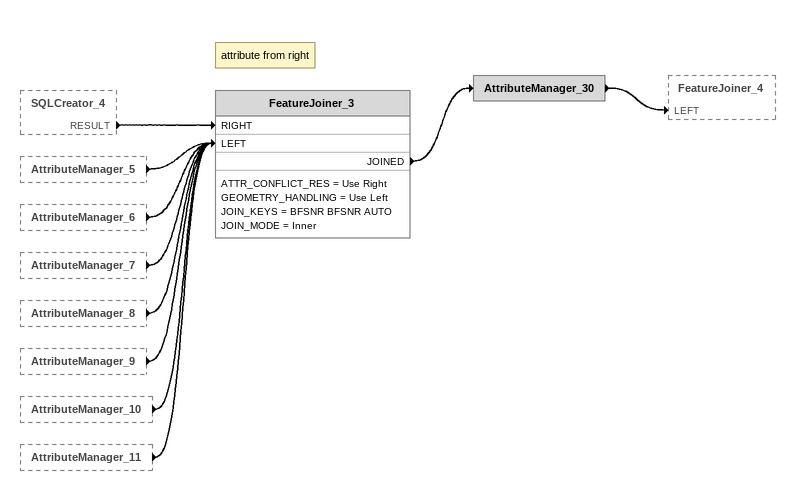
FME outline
SQLCreator_4 [outside]
    RESULT -> FeatureJoiner_3 [RIGHT]
AttributeManager_5 [outside]
    -> FeatureJoiner_3 [LEFT]
AttributeManager_6 [outside]
    -> FeatureJoiner_3 [LEFT]
AttributeManager_7 [outside]
    -> FeatureJoiner_3 [LEFT]
AttributeManager_8 [outside]
    -> FeatureJoiner_3 [LEFT]
AttributeManager_9 [outside]
    -> FeatureJoiner_3 [LEFT]
AttributeManager_10 [outside]
    -> FeatureJoiner_3 [LEFT]
AttributeManager_11 [outside]
    -> FeatureJoiner_3 [LEFT]
Note: attribute from right
FeatureJoiner_3
    ATTR_CONFLICT_RES = Use Right
    GEOMETRY_HANDLING = Use Left
    JOIN_KEYS = BFSNR BFSNR AUTO
    JOIN_MODE = Inner
    JOINED -> AttributeManager_30
AttributeManager_30
    -> FeatureJoiner_4 [LEFT]
